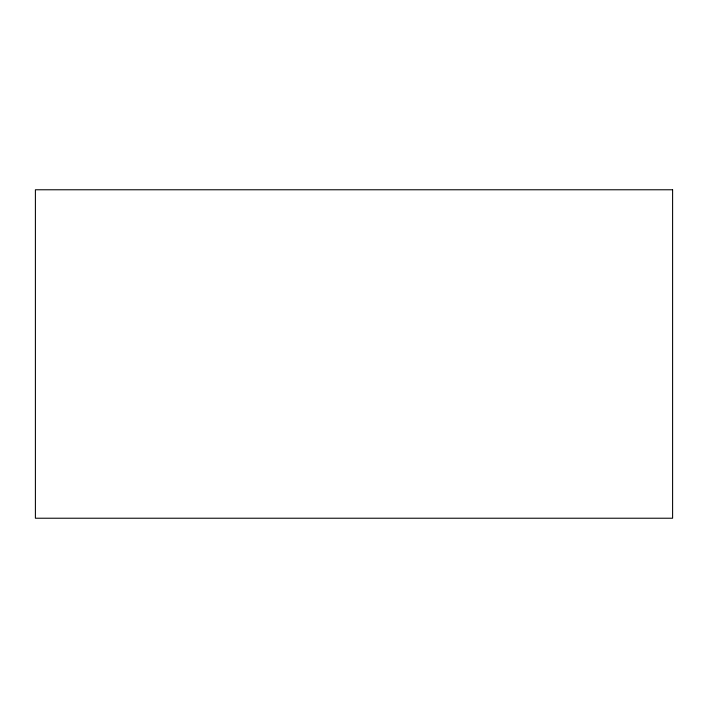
<?xml version="1.0" encoding="UTF-8"?>
<svg xmlns="http://www.w3.org/2000/svg" width="708" height="708" viewBox="0 0 708 708"><rect width="100%" height="100%" fill="white"/><g stroke="black" fill="none" stroke-linecap="round" stroke-linejoin="round"><path stroke-width="1.06" d="M672.6 189.771L35.4 189.771L35.4 518.229L672.6 518.229L672.6 189.771"/></g></svg>
